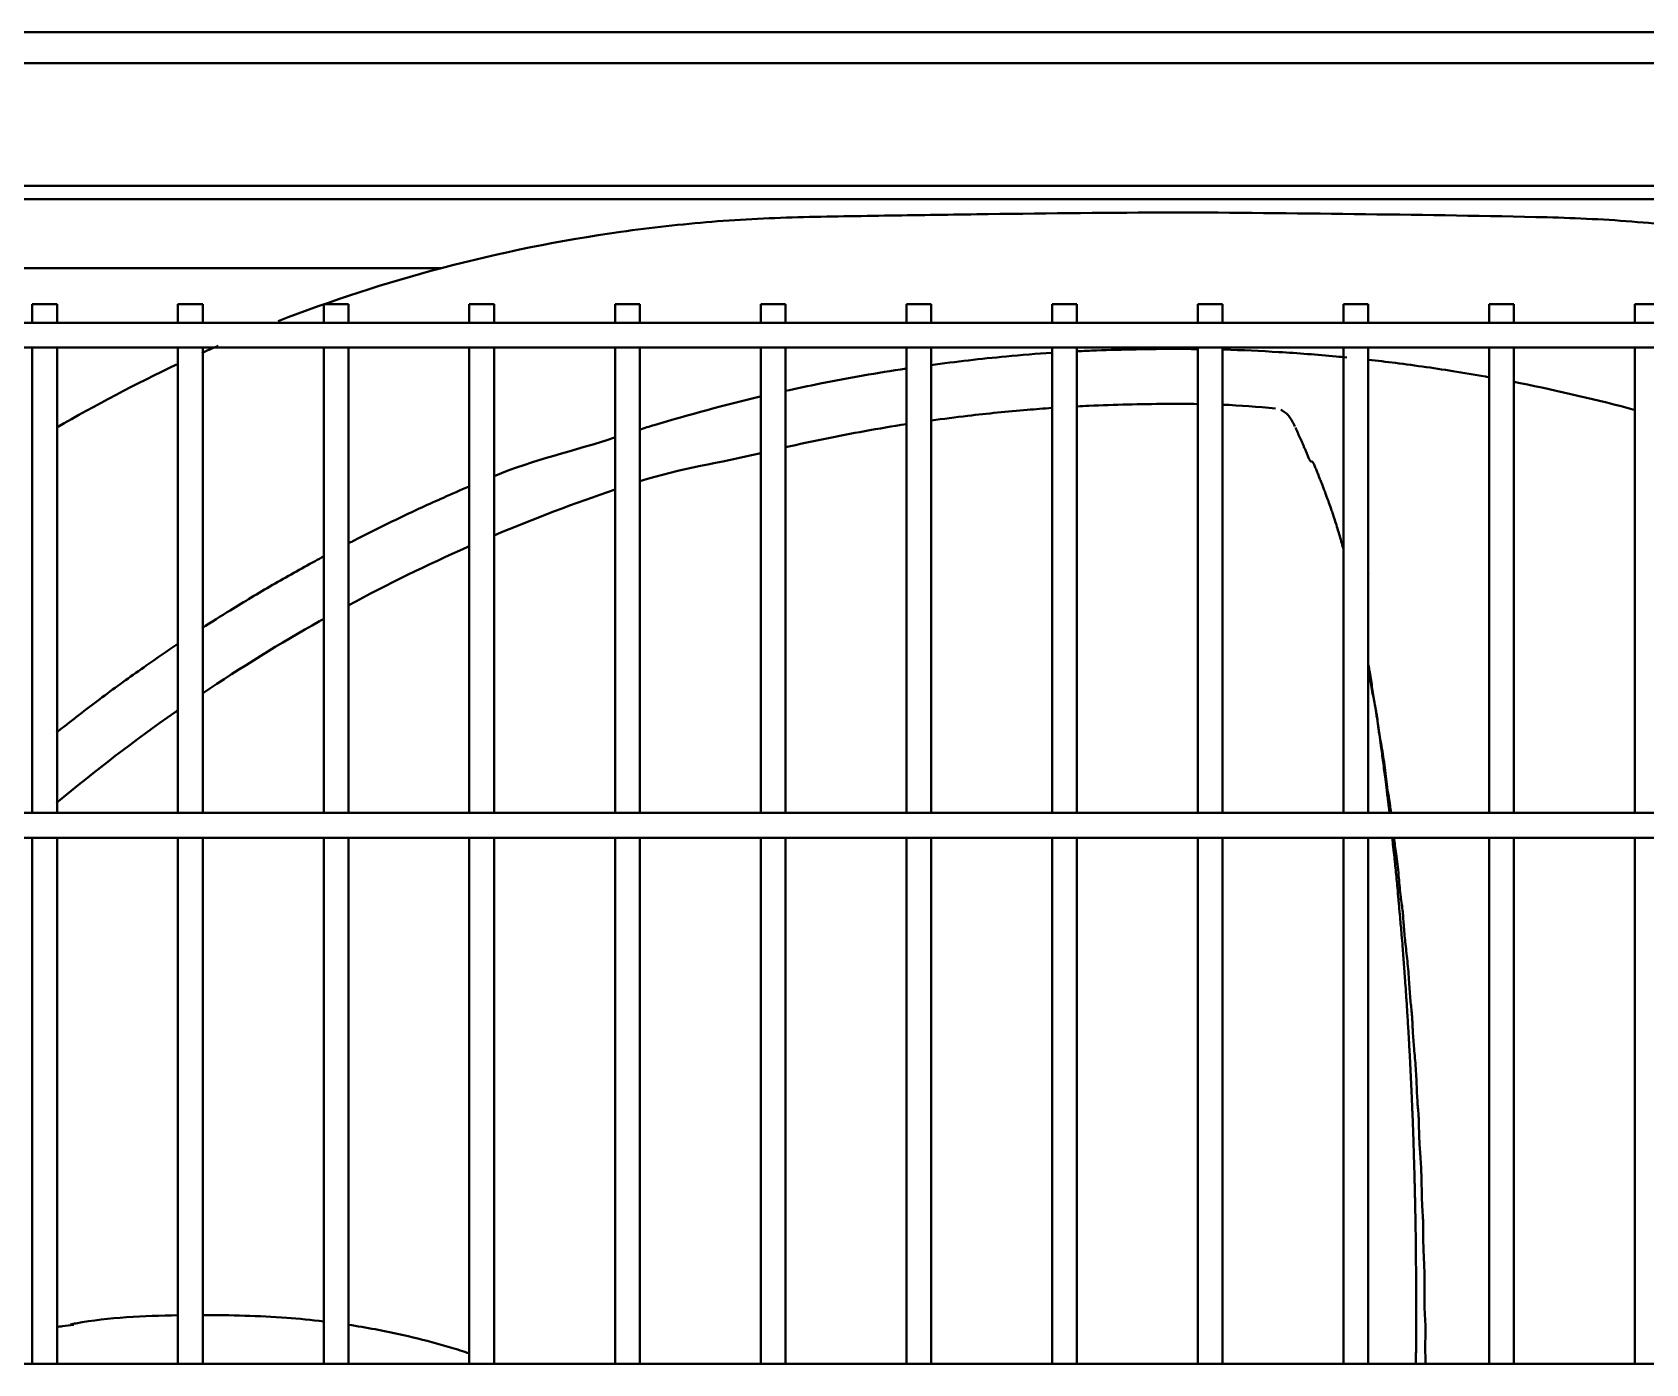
# Model space of a CAD drawing. Extents: x 58467 to 79089, y -33726 to -17391.
# Drawn here: x 78446.81 to 78472.83, y -19275.37 to -19253.9 of the extents above; entities that cross this region are included whole.
import ezdxf

# ---------------------------------------------------------------- set-up
doc = ezdxf.new("R2010")
doc.units = 0
doc.header["$LTSCALE"] = 100
doc.layers.add('+ENTE-ST-DOSEME USTU KONDDRENAJ', color=110, linetype='DOSEMEUSTUKONDENSDRENAJ_LINE', lineweight=40)
doc.linetypes.add('DOSEMEUSTUKONDENSDRENAJ_LINE', pattern='A,300,-40,["CD",Standard,S=15,R=0,X=-35,Y=-7.5],0', length=340)

# ---------------------------------------------------------------- blocks, each defined once
blk = doc.blocks.new('2 KAT SOL')
at = {"color": 3}
for p, q in [((54067.032, -31954.983, -3.539), (54183.081, -31954.983, -3.539)), ((54183.081, -31955.483, -3.539), (54067.032, -31955.483, -3.539)), ((54072.523, -31957.462, -3.539), (54177.681, -31957.462, -3.539)), ((54177.529, -31957.674, -3.539), (54072.675, -31957.674, -3.539)), ((54135.628, -31958.786, -3.539), (54143.998, -31958.786, -3.539)), ((54137.4, -31959.366, -3.539), (54137.4, -31959.666, -3.539)), ((54137.4, -31959.366, -3.539), (54137.8, -31959.366, -3.539)), ((54137.8, -31959.666, -3.539), (54137.8, -31959.366, -3.539)), ((54139.75, -31959.366, -3.539), (54139.75, -31959.666, -3.539)), ((54139.75, -31959.366, -3.539), (54140.15, -31959.366, -3.539)), ((54140.15, -31959.666, -3.539), (54140.15, -31959.366, -3.539)), ((54142.1, -31959.366, -3.539), (54142.1, -31959.666, -3.539)), ((54142.1, -31959.366, -3.539), (54142.5, -31959.366, -3.539)), ((54142.5, -31959.666, -3.539), (54142.5, -31959.366, -3.539)), ((54144.449, -31959.366, -3.539), (54144.449, -31959.666, -3.539)), ((54144.449, -31959.366, -3.539), (54144.849, -31959.366, -3.539)), ((54144.849, -31959.666, -3.539), (54144.849, -31959.366, -3.539)), ((54146.799, -31959.366, -3.539), (54146.799, -31959.666, -3.539)), ((54146.799, -31959.366, -3.539), (54147.199, -31959.366, -3.539)), ((54147.199, -31959.666, -3.539), (54147.199, -31959.366, -3.539)), ((54149.149, -31959.366, -3.539), (54149.149, -31959.666, -3.539)), ((54149.149, -31959.366, -3.539), (54149.548, -31959.366, -3.539)), ((54149.548, -31959.666, -3.539), (54149.548, -31959.366, -3.539)), ((54151.498, -31959.366, -3.539), (54151.498, -31959.666, -3.539)), ((54151.498, -31959.366, -3.539), (54151.898, -31959.366, -3.539)), ((54151.898, -31959.666, -3.539), (54151.898, -31959.366, -3.539)), ((54153.848, -31959.366, -3.539), (54153.848, -31959.666, -3.539)), ((54153.848, -31959.366, -3.539), (54154.248, -31959.366, -3.539)), ((54154.248, -31959.666, -3.539), (54154.248, -31959.366, -3.539)), ((54156.197, -31959.366, -3.539), (54156.197, -31959.666, -3.539)), ((54156.197, -31959.366, -3.539), (54156.597, -31959.366, -3.539)), ((54156.597, -31959.666, -3.539), (54156.597, -31959.366, -3.539)), ((54158.547, -31959.366, -3.539), (54158.547, -31959.666, -3.539)), ((54158.547, -31959.366, -3.539), (54158.947, -31959.366, -3.539)), ((54158.947, -31959.666, -3.539), (54158.947, -31959.366, -3.539)), ((54160.897, -31959.366, -3.539), (54160.897, -31959.666, -3.539)), ((54160.897, -31959.366, -3.539), (54161.297, -31959.366, -3.539)), ((54161.297, -31959.666, -3.539), (54161.297, -31959.366, -3.539)), ((54163.246, -31959.366, -3.539), (54163.246, -31959.666, -3.539)), ((54163.246, -31959.366, -3.539), (54163.646, -31959.366, -3.539)), ((54177.808, -31959.666, -3.539), (54072.353, -31959.666, -3.539)), ((54072.353, -31960.066, -3.539), (54177.808, -31960.066, -3.539)), ((54137.4, -31960.066, -3.539), (54137.4, -31967.571, -3.539)), ((54137.8, -31967.571, -3.539), (54137.8, -31960.066, -3.539)), ((54139.75, -31960.066, -3.539), (54139.75, -31967.571, -3.539)), ((54140.15, -31967.571, -3.539), (54140.15, -31960.066, -3.539)), ((54142.1, -31960.066, -3.539), (54142.1, -31967.571, -3.539)), ((54142.5, -31967.571, -3.539), (54142.5, -31960.066, -3.539)), ((54144.449, -31960.066, -3.539), (54144.449, -31967.571, -3.539)), ((54144.849, -31967.571, -3.539), (54144.849, -31960.066, -3.539)), ((54146.799, -31960.066, -3.539), (54146.799, -31967.571, -3.539)), ((54147.199, -31967.571, -3.539), (54147.199, -31960.066, -3.539)), ((54149.149, -31960.066, -3.539), (54149.149, -31967.571, -3.539)), ((54149.548, -31967.571, -3.539), (54149.548, -31960.066, -3.539)), ((54151.498, -31960.066, -3.539), (54151.498, -31967.571, -3.539)), ((54151.898, -31967.571, -3.539), (54151.898, -31960.066, -3.539)), ((54153.848, -31960.066, -3.539), (54153.848, -31967.571, -3.539)), ((54154.248, -31967.571, -3.539), (54154.248, -31960.066, -3.539)), ((54156.197, -31960.066, -3.539), (54156.197, -31967.571, -3.539)), ((54156.597, -31967.571, -3.539), (54156.597, -31960.066, -3.539)), ((54158.547, -31960.066, -3.539), (54158.547, -31967.571, -3.539)), ((54158.947, -31967.571, -3.539), (54158.947, -31960.066, -3.539)), ((54160.897, -31960.066, -3.539), (54160.897, -31967.571, -3.539)), ((54161.297, -31967.571, -3.539), (54161.297, -31960.066, -3.539)), ((54163.246, -31960.066, -3.539), (54163.246, -31967.571, -3.539)), ((54158.954, -31963.715, -3.539), (54158.947, -31963.701, -3.539)), ((54158.954, -31963.715, -3.539), (54158.947, -31963.715, -3.539)), ((54184.216, -31967.571, -3.539), (54065.854, -31967.571, -3.539)), ((54065.854, -31967.971, -3.539), (54184.216, -31967.971, -3.539)), ((54137.4, -31967.971, -3.539), (54137.4, -31976.45, -3.539)), ((54137.8, -31976.45, -3.539), (54137.8, -31967.971, -3.539)), ((54139.75, -31967.971, -3.539), (54139.75, -31976.45, -3.539)), ((54140.15, -31976.45, -3.539), (54140.15, -31967.971, -3.539)), ((54142.1, -31967.971, -3.539), (54142.1, -31976.45, -3.539)), ((54142.5, -31976.45, -3.539), (54142.5, -31967.971, -3.539)), ((54144.449, -31967.971, -3.539), (54144.449, -31976.45, -3.539)), ((54144.849, -31976.45, -3.539), (54144.849, -31967.971, -3.539)), ((54146.799, -31967.971, -3.539), (54146.799, -31976.45, -3.539)), ((54147.199, -31976.45, -3.539), (54147.199, -31967.971, -3.539)), ((54149.149, -31967.971, -3.539), (54149.149, -31976.45, -3.539)), ((54149.548, -31976.45, -3.539), (54149.548, -31967.971, -3.539)), ((54151.498, -31967.971, -3.539), (54151.498, -31976.45, -3.539)), ((54151.898, -31976.45, -3.539), (54151.898, -31967.971, -3.539)), ((54153.848, -31967.971, -3.539), (54153.848, -31976.45, -3.539)), ((54154.248, -31976.45, -3.539), (54154.248, -31967.971, -3.539)), ((54156.197, -31967.971, -3.539), (54156.197, -31976.45, -3.539)), ((54156.597, -31976.45, -3.539), (54156.597, -31967.971, -3.539)), ((54158.547, -31967.971, -3.539), (54158.547, -31976.45, -3.539)), ((54158.947, -31976.45, -3.539), (54158.947, -31967.971, -3.539)), ((54160.897, -31967.971, -3.539), (54160.897, -31976.45, -3.539)), ((54161.297, -31976.45, -3.539), (54161.297, -31967.971, -3.539)), ((54163.246, -31967.971, -3.539), (54163.246, -31976.45, -3.539)), ((54184.216, -31976.45, -3.539), (54065.854, -31976.45, -3.539))]:
    blk.add_line(p, q, dxfattribs=at)
for points, knots in [([(54143.998, -31958.786, -3.539), (54144.954, -31958.534, -3.539), (54145.919, -31958.339, -3.539), (54147.38, -31958.133, -3.539), (54147.869, -31958.079, -3.539), (54148.852, -31957.999, -3.539), (54149.345, -31957.976, -3.539), (54150.336, -31957.952, -3.539), (54150.833, -31957.945, -3.539), (54151.825, -31957.929, -3.539), (54152.321, -31957.922, -3.539), (54153.81, -31957.902, -3.539), (54154.804, -31957.893, -3.539), (54155.797, -31957.887, -3.539)], [0, 0, 0, 0, 0.25, 0.25, 0.375, 0.375, 0.5, 0.5, 0.625, 0.625, 0.75, 0.75, 1, 1, 1, 1]), ([(54155.797, -31957.887, -3.539), (54156.772, -31957.893, -3.539), (54157.747, -31957.902, -3.539), (54159.697, -31957.927, -3.539), (54160.672, -31957.94, -3.539), (54162.134, -31957.973, -3.539), (54162.622, -31957.992, -3.539), (54163.591, -31958.065, -3.539), (54164.07, -31958.116, -3.539), (54165.497, -31958.308, -3.539), (54166.43, -31958.49, -3.539), (54167.347, -31958.722, -3.539)], [0, 0, 0, 0, 0.25, 0.25, 0.5, 0.5, 0.625, 0.625, 0.75, 0.75, 1, 1, 1, 1]), ([(54151.893, -31960.349, -3.539), (54152.297, -31960.294, -3.539), (54152.947, -31960.221, -3.539), (54153.599, -31960.167, -3.539), (54153.846, -31960.151, -3.539)], [0, 0, 0, 0, 0.622175, 1, 1, 1, 1]), ([(54154.246, -31960.127, -3.539), (54154.324, -31960.123, -3.539), (54154.831, -31960.1, -3.539), (54155.339, -31960.093, -3.539), (54155.768, -31960.087, -3.539)], [0, 0, 0, 0, 0.15493, 1, 1, 1, 1]), ([(54156.598, -31960.099, -3.539), (54156.605, -31960.1, -3.539), (54156.907, -31960.108, -3.539), (54157.518, -31960.136, -3.539), (54158.179, -31960.186, -3.539), (54158.544, -31960.221, -3.539), (54158.602, -31960.227, -3.539)], [0, 0, 0, 0, 0.009862, 0.452008, 0.912782, 1, 1, 1, 1]), ([(54149.543, -31960.767, -3.539), (54149.731, -31960.725, -3.539), (54150.378, -31960.589, -3.539), (54151.029, -31960.475, -3.539), (54151.493, -31960.406, -3.539)], [0, 0, 0, 0, 0.290991, 1, 1, 1, 1]), ([(54158.949, -31960.263, -3.539), (54159.094, -31960.279, -3.539), (54159.571, -31960.336, -3.539), (54160.222, -31960.43, -3.539), (54160.726, -31960.516, -3.539), (54160.901, -31960.547, -3.539)], [0, 0, 0, 0, 0.222526, 0.729479, 1, 1, 1, 1]), ([(54161.298, -31960.622, -3.539), (54161.33, -31960.628, -3.539), (54161.987, -31960.758, -3.539), (54162.64, -31960.91, -3.539), (54163.254, -31961.075, -3.539)], [0, 0, 0, 0, 0.049766, 1, 1, 1, 1]), ([(54147.196, -31961.39, -3.539), (54147.275, -31961.365, -3.539), (54147.917, -31961.168, -3.539), (54148.567, -31960.994, -3.539), (54149.141, -31960.858, -3.539)], [0, 0, 0, 0, 0.122391, 1, 1, 1, 1]), ([(54156.196, -31960.977, -3.539), (54156.026, -31960.974, -3.539), (54155.439, -31960.974, -3.539), (54154.79, -31960.989, -3.539), (54154.312, -31961.013, -3.539), (54154.247, -31961.016, -3.539)], [0, 0, 0, 0, 0.25942, 0.898801, 1, 1, 1, 1]), ([(54153.847, -31961.041, -3.539), (54153.713, -31961.05, -3.539), (54153.259, -31961.085, -3.539), (54152.61, -31961.15, -3.539), (54152.094, -31961.216, -3.539), (54151.898, -31961.244, -3.539)], [0, 0, 0, 0, 0.205527, 0.696848, 1, 1, 1, 1]), ([(54157.765, -31961.338, -3.539), (54157.748, -31961.306, -3.539), (54157.712, -31961.242, -3.539), (54157.671, -31961.168, -3.539), (54157.616, -31961.119, -3.539), (54157.565, -31961.085, -3.539), (54157.537, -31961.071, -3.539)], [0, 0, 0, 0, 0.181976, 0.413188, 0.708779, 1, 1, 1, 1]), ([(54151.498, -31961.302, -3.539), (54151.274, -31961.337, -3.539), (54150.624, -31961.445, -3.539), (54149.975, -31961.577, -3.539), (54149.548, -31961.674, -3.539)], [0, 0, 0, 0, 0.345093, 1, 1, 1, 1]), ([(54158.547, -31963.319, -3.539), (54158.538, -31963.286, -3.539), (54158.518, -31963.215, -3.539), (54158.491, -31963.121, -3.539), (54158.462, -31963.025, -3.539), (54158.432, -31962.927, -3.539), (54158.401, -31962.831, -3.539), (54158.374, -31962.747, -3.539), (54158.346, -31962.665, -3.539), (54158.313, -31962.572, -3.539), (54158.28, -31962.48, -3.539), (54158.251, -31962.401, -3.539), (54158.221, -31962.323, -3.539), (54158.192, -31962.247, -3.539), (54158.157, -31962.161, -3.539), (54158.127, -31962.086, -3.539), (54158.098, -31962.014, -3.539), (54158.072, -31961.953, -3.539), (54158.047, -31961.893, -3.539), (54158.018, -31961.919, -3.539), (54157.989, -31961.852, -3.539), (54157.961, -31961.787, -3.539), (54157.939, -31961.735, -3.539), (54157.915, -31961.68, -3.539), (54157.895, -31961.634, -3.539), (54157.872, -31961.581, -3.539), (54157.854, -31961.54, -3.539), (54157.833, -31961.492, -3.539), (54157.815, -31961.451, -3.539), (54157.8, -31961.416, -3.539), (54157.783, -31961.378, -3.539), (54157.776, -31961.363, -3.539), (54157.774, -31961.358, -3.539)], [0, 0, 0, 0, 0.039009, 0.083366, 0.112937, 0.157294, 0.201651, 0.231222, 0.260794, 0.305151, 0.349508, 0.379079, 0.40865, 0.453007, 0.482579, 0.526936, 0.556507, 0.586078, 0.61565, 0.645221, 0.689578, 0.71915, 0.748721, 0.778292, 0.807864, 0.837435, 0.867006, 0.896578, 0.926149, 0.95572, 0.985292, 1, 1, 1, 1]), ([(54142.492, -31963.227, -3.539), (54142.545, -31963.2, -3.539), (54142.826, -31963.056, -3.539), (54143.336, -31962.804, -3.539), (54143.936, -31962.527, -3.539), (54144.306, -31962.366, -3.539), (54144.444, -31962.307, -3.539)], [0, 0, 0, 0, 0.082272, 0.438667, 0.790874, 1, 1, 1, 1]), ([(54144.449, -31963.269, -3.539), (54144.438, -31963.274, -3.539), (54143.784, -31963.563, -3.539), (54143.132, -31963.882, -3.539), (54142.497, -31964.224, -3.539)], [0, 0, 0, 0, 0.017477, 1, 1, 1, 1]), ([(54140.139, -31964.59, -3.539), (54140.289, -31964.493, -3.539), (54140.665, -31964.256, -3.539), (54141.271, -31963.893, -3.539), (54141.776, -31963.609, -3.539), (54142.053, -31963.46, -3.539), (54142.098, -31963.435, -3.539)], [0, 0, 0, 0, 0.235493, 0.585637, 0.931817, 1, 1, 1, 1]), ([(54142.099, -31964.442, -3.539), (54142.077, -31964.454, -3.539), (54141.419, -31964.823, -3.539), (54140.767, -31965.225, -3.539), (54140.145, -31965.643, -3.539)], [0, 0, 0, 0, 0.033617, 1, 1, 1, 1]), ([(54137.789, -31966.275, -3.539), (54137.829, -31966.243, -3.539), (54138.087, -31966.039, -3.539), (54138.566, -31965.673, -3.539), (54139.181, -31965.23, -3.539), (54139.578, -31964.959, -3.539), (54139.749, -31964.845, -3.539)], [0, 0, 0, 0, 0.062992, 0.40604, 0.74536, 1, 1, 1, 1]), ([(54159.289, -31967.571, -3.539), (54159.286, -31967.541, -3.539), (54159.275, -31967.45, -3.539), (54159.261, -31967.33, -3.539), (54159.242, -31967.178, -3.539), (54159.225, -31967.042, -3.539), (54159.205, -31966.889, -3.539), (54159.187, -31966.752, -3.539), (54159.169, -31966.618, -3.539), (54159.149, -31966.47, -3.539), (54159.13, -31966.338, -3.539), (54159.109, -31966.192, -3.539), (54159.092, -31966.076, -3.539), (54159.071, -31965.932, -3.539), (54159.051, -31965.802, -3.539), (54159.028, -31965.658, -3.539), (54159.007, -31965.529, -3.539), (54158.986, -31965.4, -3.539), (54158.966, -31965.28, -3.539), (54158.952, -31965.204, -3.539), (54158.947, -31965.171, -3.539)], [0, 0, 0, 0, 0.03653, 0.110211, 0.147051, 0.220732, 0.275993, 0.331254, 0.386515, 0.441776, 0.515457, 0.552298, 0.625979, 0.66282, 0.736501, 0.791762, 0.847023, 0.902283, 0.957544, 1, 1, 1, 1]), ([(54159.315, -31967.572, -3.539), (54159.313, -31967.553, -3.539), (54159.293, -31967.393, -3.539), (54159.252, -31967.19, -3.539), (54159.225, -31966.927, -3.539), (54159.193, -31966.677, -3.539), (54159.146, -31966.414, -3.539), (54159.111, -31966.191, -3.539), (54159.086, -31966.005, -3.539), (54159.059, -31965.838, -3.539), (54159.012, -31965.635, -3.539), (54158.978, -31965.423, -3.539), (54158.956, -31965.277, -3.539), (54158.948, -31965.225, -3.539), (54158.947, -31965.222, -3.539)], [0, 0, 0, 0, 0.022704, 0.188294, 0.255944, 0.328946, 0.48653, 0.631631, 0.688105, 0.734898, 0.828723, 0.938324, 0.99671, 1, 1, 1, 1]), ([(54139.749, -31965.913, -3.539), (54139.734, -31965.924, -3.539), (54139.069, -31966.388, -3.539), (54138.415, -31966.887, -3.539), (54137.793, -31967.409, -3.539)], [0, 0, 0, 0, 0.02383, 1, 1, 1, 1]), ([(54159.715, -31976.448, -3.539), (54159.715, -31976.409, -3.539), (54159.716, -31976.338, -3.539), (54159.717, -31976.219, -3.539), (54159.718, -31976.089, -3.539), (54159.718, -31975.943, -3.539), (54159.719, -31975.797, -3.539), (54159.719, -31975.65, -3.539), (54159.719, -31975.502, -3.539), (54159.719, -31975.369, -3.539), (54159.719, -31975.217, -3.539), (54159.718, -31975.082, -3.539), (54159.717, -31974.914, -3.539), (54159.716, -31974.781, -3.539), (54159.714, -31974.617, -3.539), (54159.713, -31974.486, -3.539), (54159.711, -31974.321, -3.539), (54159.708, -31974.19, -3.539), (54159.706, -31974.025, -3.539), (54159.703, -31973.893, -3.539), (54159.7, -31973.726, -3.539), (54159.696, -31973.591, -3.539), (54159.692, -31973.421, -3.539), (54159.688, -31973.27, -3.539), (54159.683, -31973.104, -3.539), (54159.679, -31972.957, -3.539), (54159.674, -31972.809, -3.539), (54159.668, -31972.646, -3.539), (54159.663, -31972.498, -3.539), (54159.656, -31972.335, -3.539), (54159.65, -31972.186, -3.539), (54159.643, -31972.02, -3.539), (54159.636, -31971.869, -3.539), (54159.628, -31971.719, -3.539), (54159.62, -31971.553, -3.539), (54159.612, -31971.407, -3.539), (54159.603, -31971.245, -3.539), (54159.595, -31971.1, -3.539), (54159.585, -31970.939, -3.539), (54159.575, -31970.778, -3.539), (54159.566, -31970.632, -3.539), (54159.555, -31970.471, -3.539), (54159.545, -31970.324, -3.539), (54159.533, -31970.159, -3.539), (54159.522, -31970.013, -3.539), (54159.511, -31969.868, -3.539), (54159.499, -31969.709, -3.539), (54159.486, -31969.551, -3.539), (54159.472, -31969.394, -3.539), (54159.459, -31969.237, -3.539), (54159.446, -31969.095, -3.539), (54159.432, -31968.938, -3.539), (54159.419, -31968.797, -3.539), (54159.404, -31968.638, -3.539), (54159.389, -31968.495, -3.539), (54159.375, -31968.353, -3.539), (54159.359, -31968.197, -3.539), (54159.345, -31968.071, -3.539), (54159.337, -31967.991, -3.539), (54159.335, -31967.972, -3.539)], [0, 0, 0, 0, 0.013718, 0.025238, 0.042517, 0.059796, 0.077075, 0.094355, 0.111634, 0.128913, 0.140433, 0.163472, 0.174991, 0.19803, 0.20955, 0.232588, 0.244108, 0.267147, 0.278666, 0.301705, 0.313225, 0.336264, 0.347783, 0.370822, 0.388101, 0.405381, 0.42266, 0.439939, 0.462978, 0.474498, 0.497537, 0.514816, 0.532095, 0.549374, 0.566653, 0.589692, 0.601212, 0.624251, 0.64153, 0.658809, 0.681848, 0.693368, 0.716407, 0.733686, 0.750965, 0.768244, 0.785524, 0.808563, 0.825842, 0.843121, 0.86616, 0.877679, 0.900718, 0.917998, 0.935277, 0.952556, 0.969835, 0.992874, 1, 1, 1, 1]), ([(54159.871, -31976.441, -3.539), (54159.869, -31976.384, -3.539), (54159.865, -31976.225, -3.539), (54159.867, -31976.06, -3.539), (54159.869, -31975.898, -3.539), (54159.869, -31975.815, -3.539), (54159.859, -31975.662, -3.539), (54159.851, -31975.484, -3.539), (54159.856, -31975.266, -3.539), (54159.857, -31975.014, -3.539), (54159.842, -31974.727, -3.539), (54159.833, -31974.498, -3.539), (54159.833, -31974.317, -3.539), (54159.833, -31974.194, -3.539), (54159.828, -31974.074, -3.539), (54159.814, -31973.906, -3.539), (54159.809, -31973.713, -3.539), (54159.807, -31973.492, -3.539), (54159.798, -31973.253, -3.539), (54159.778, -31973, -3.539), (54159.767, -31972.785, -3.539), (54159.764, -31972.613, -3.539), (54159.761, -31972.455, -3.539), (54159.739, -31972.249, -3.539), (54159.729, -31972.026, -3.539), (54159.721, -31971.812, -3.539), (54159.706, -31971.58, -3.539), (54159.681, -31971.335, -3.539), (54159.665, -31971.122, -3.539), (54159.659, -31970.948, -3.539), (54159.65, -31970.785, -3.539), (54159.622, -31970.574, -3.539), (54159.608, -31970.342, -3.539), (54159.594, -31970.124, -3.539), (54159.572, -31969.894, -3.539), (54159.542, -31969.655, -3.539), (54159.523, -31969.442, -3.539), (54159.511, -31969.262, -3.539), (54159.495, -31969.091, -3.539), (54159.46, -31968.874, -3.539), (54159.441, -31968.619, -3.539), (54159.418, -31968.391, -3.539), (54159.39, -31968.184, -3.539), (54159.371, -31968.052, -3.539), (54159.36, -31967.97, -3.539)], [0, 0, 0, 0, 0.020993, 0.060732, 0.0678, 0.074162, 0.086897, 0.117658, 0.135798, 0.155524, 0.197696, 0.23796, 0.254024, 0.266902, 0.278583, 0.291499, 0.323077, 0.341369, 0.36095, 0.402348, 0.440072, 0.454754, 0.466698, 0.490617, 0.521317, 0.539051, 0.558332, 0.59936, 0.637234, 0.652147, 0.664401, 0.689266, 0.720818, 0.739028, 0.758563, 0.799999, 0.837338, 0.851752, 0.864099, 0.891017, 0.924896, 0.944238, 0.965101, 1, 1, 1, 1]), ([(54137.797, -31975.859, -3.539), (54137.827, -31975.855, -3.539), (54137.917, -31975.843, -3.539), (54138.008, -31975.831, -3.539), (54138.068, -31975.824, -3.539)], [0, 0, 0, 0, 0.329472, 1, 1, 1, 1]), ([(54138.016, -31975.817, -3.539), (54138.046, -31975.811, -3.539), (54138.614, -31975.702, -3.539), (54139.196, -31975.677, -3.539), (54139.749, -31975.67, -3.539)], [0, 0, 0, 0, 0.052096, 1, 1, 1, 1]), ([(54140.15, -31975.667, -3.539), (54140.601, -31975.667, -3.539), (54141.252, -31975.681, -3.539), (54141.902, -31975.744, -3.539), (54142.101, -31975.769, -3.539)], [0, 0, 0, 0, 0.693143, 1, 1, 1, 1]), ([(54142.501, -31975.823, -3.539), (54142.644, -31975.845, -3.539), (54143.197, -31975.939, -3.539), (54143.849, -31976.094, -3.539), (54144.351, -31976.251, -3.539), (54144.453, -31976.285, -3.539)], [0, 0, 0, 0, 0.217085, 0.84018, 1, 1, 1, 1])]:
    blk.add_open_spline(points, degree=3, knots=knots, dxfattribs=at)
for points in [[(54143.998, -31958.786, -3.539), (54143.101, -31959.023, -3.539), (54142.223, -31959.309, -3.539), (54141.365, -31959.641, -3.539)], [(54140.398, -31960.038, -3.539), (54140.309, -31960.077, -3.539), (54140.221, -31960.116, -3.539), (54140.133, -31960.156, -3.539)], [(54155.768, -31960.087, -3.539), (54155.911, -31960.089, -3.539), (54156.054, -31960.09, -3.539), (54156.198, -31960.092, -3.539)], [(54139.728, -31960.342, -3.539), (54139.071, -31960.652, -3.539), (54138.426, -31960.99, -3.539), (54137.795, -31961.357, -3.539)], [(54157.451, -31961.049, -3.539), (54157.165, -31961.021, -3.539), (54156.88, -31961, -3.539), (54156.597, -31960.988, -3.539)], [(54144.847, -31962.139, -3.539), (54145.486, -31961.878, -3.539), (54146.135, -31961.733, -3.539), (54146.792, -31961.519, -3.539)], [(54149.148, -31961.768, -3.539), (54148.5, -31961.926, -3.539), (54147.85, -31962.014, -3.539), (54147.199, -31962.223, -3.539)], [(54146.799, -31962.356, -3.539), (54146.148, -31962.575, -3.539), (54145.498, -31962.822, -3.539), (54144.848, -31963.097, -3.539)]]:
    blk.add_open_spline(points, degree=3, dxfattribs=at)

msp = doc.modelspace()

# ---------------------------------------------------------------- block references
at = {"layer": '+ENTE-ST-DOSEME USTU KONDDRENAJ', "color": 3, "linetype": 'Continuous'}
msp.add_blockref('2 KAT SOL', (24309.411, 12701.082), dxfattribs=at)

doc.saveas('drawing.dxf')
